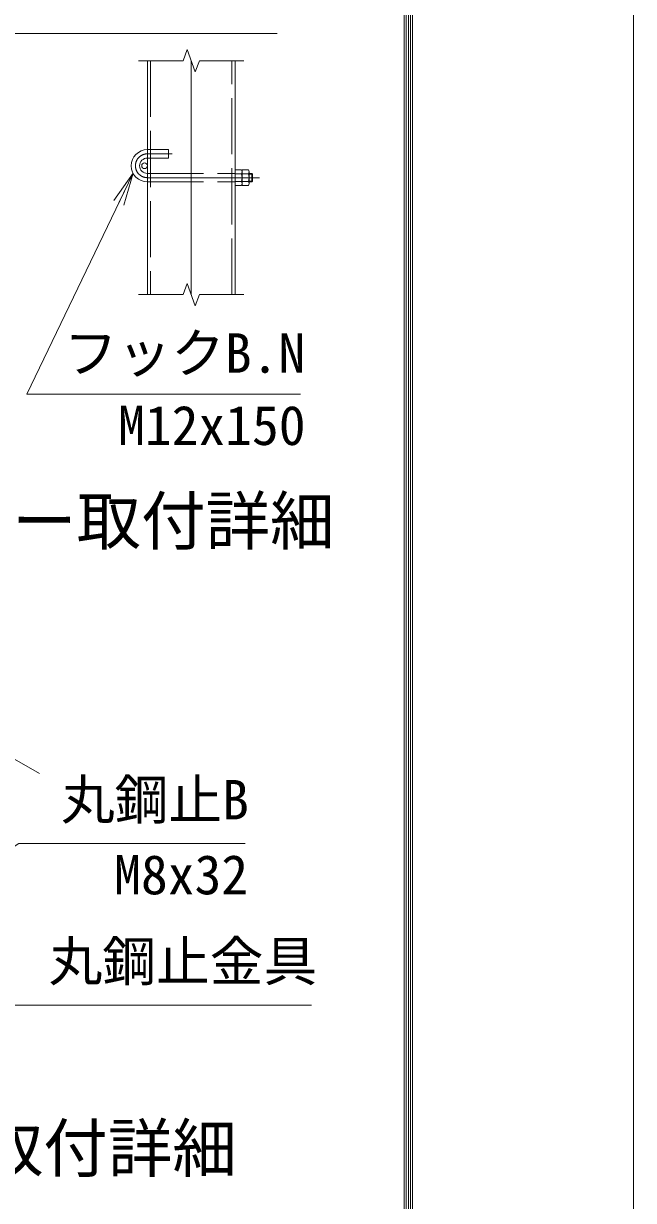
# Model space of a CAD drawing. Units: millimetres at full size; details may follow other scales. Extents: x -14699 to 14701, y -10394 to 10396.
# Drawn here: x 12093 to 14701, y 1140 to 6172 of the extents above; entities that cross this region are included whole.
import ezdxf
from ezdxf.enums import TextEntityAlignment as Align

# ---------------------------------------------------------------- set-up
doc = ezdxf.new("R2010")
doc.units = ezdxf.units.MM
doc.header["$LTSCALE"] = 40
doc.linetypes.add('DASHED', pattern=[7.5, 6, -1.5])
doc.linetypes.add('USER1', pattern=[50.8, 31.75, -6.35, 6.35, -6.35])
for name, color, linetype, lineweight in [('0-0_D-STR3', 3, 'Continuous', 13), ('0-1_D-STR1', 1, 'Continuous', 18), ('0-2_D-BMK', 2, 'USER1', 13), ('0-6_D-STR-DIM', 7, 'Continuous', 13), ('0-7_0', 7, 'Continuous', 18), ('0-9_D-STR-TXT', 7, 'Continuous', 13), ('0-A_D-TTL-TXT', 7, 'Continuous', 13), ('0-B_D-STR2', 7, 'Continuous', 13), ('0-C_D-TTL', 7, 'Continuous', 18)]:
    doc.layers.add(name, color=color, linetype=linetype, lineweight=lineweight)
doc.styles.add('ＭＳ ゴシック', font='')
doc.styles.get('ＭＳ ゴシック').set_extended_font_data('MS Gothic')

# ---------------------------------------------------------------- blocks, each defined once
blk = doc.blocks.new('_Open')
at = {"layer": '0-7_0'}
blk.add_line((-40, 6.67), (0, 0), dxfattribs=at)
blk.add_lwpolyline([(-40, -6.67), (0, 0), (-40, 0)], dxfattribs=at)

msp = doc.modelspace()

# ---------------------------------------------------------------- linework, layer by layer
at = {"layer": '0-0_D-STR3', "linetype": 'DASHED'}
for p, q in [((12622.93, 5633.19), (12712.93, 5633.19)), ((12622.93, 5597.19), (12712.93, 5597.19)), ((12712.93, 5633.19), (12712.93, 5597.19)), ((12622.93, 5531.19), (12997.93, 5531.19)), ((12622.93, 5495.19), (12997.93, 5495.19))]:
    msp.add_line(p, q, dxfattribs=at)
at = {"layer": '0-0_D-STR3'}
for p, q in [((12997.93, 5546.04), (12997.93, 5480.34)), ((12997.93, 5546.04), (13025.53, 5546.04)), ((13027.93, 5546.04), (13027.93, 5480.34)), ((13027.93, 5546.04), (13055.53, 5546.04)), ((13027.93, 5539.04), (13027.93, 5487.34)), ((13057.93, 5539.04), (13057.93, 5487.34)), ((12997.93, 5529.61), (13025.53, 5529.61)), ((12997.93, 5496.76), (13025.53, 5496.76)), ((13027.93, 5529.61), (13055.53, 5529.61)), ((13027.93, 5496.76), (13055.53, 5496.76)), ((13057.93, 5531.19), (13070.09, 5531.19)), ((13057.93, 5528.35), (13072.94, 5528.35)), ((13057.93, 5495.19), (13070.09, 5495.19)), ((13072.94, 5528.35), (13070.09, 5531.19)), ((13070.09, 5531.19), (13070.09, 5495.19)), ((13072.94, 5528.35), (13072.94, 5498.03)), ((12997.93, 5480.34), (13025.53, 5480.34)), ((13027.93, 5480.34), (13055.53, 5480.34))]:
    msp.add_line(p, q, dxfattribs=at)
msp.add_lwpolyline([(13057.93, 5498.03), (13072.94, 5498.03), (13070.09, 5495.19)], dxfattribs=at)
msp.add_circle((12610.93, 5564.19), 12, dxfattribs=at)
for centre, radius, start, end in [((12622.93, 5564.19), 69, 90, 270), ((12622.93, 5564.19), 33, 90, 270), ((13012.99, 5537.83), 14.99, 326.78843, 33.21157), ((13042.99, 5537.83), 14.99, 326.78843, 33.21157), ((12970.53, 5513.19), 57.41, 343.37369, 16.62631), ((13012.99, 5488.55), 14.99, 326.78843, 33.21157), ((13000.53, 5513.19), 57.41, 343.37369, 16.62631), ((13042.99, 5488.55), 14.99, 326.78843, 33.21157)]:
    msp.add_arc(centre, radius, start, end, dxfattribs=at)
at = {"layer": '0-1_D-STR1'}
for p, q in [((12622.93, 5013.19), (12622.93, 6013.19)), ((12997.93, 6013.19), (12997.93, 5013.19))]:
    msp.add_line(p, q, dxfattribs=at)
at = {"layer": '0-1_D-STR1', "linetype": 'DASHED'}
for p, q in [((12636.43, 6013.19), (12636.43, 5013.19)), ((12984.43, 5013.19), (12984.43, 6013.19))]:
    msp.add_line(p, q, dxfattribs=at)
at = {"layer": '0-2_D-BMK'}
for p, q in [((12810.43, 5013.19), (12810.43, 6013.19)), ((12729.37, 5615.19), (12622.93, 5615.19)), ((12622.93, 5513.19), (13102.94, 5513.19))]:
    msp.add_line(p, q, dxfattribs=at)
msp.add_arc((12622.93, 5564.19), 51, 90, 270, dxfattribs=at)
at = {"layer": '0-6_D-STR-DIM'}
for p, q in [((12793.12, 6060.76), (12775.8, 6013.19)), ((12827.75, 5965.62), (12793.12, 6060.76)), ((12585.43, 6013.19), (12775.8, 6013.19)), ((12845.06, 6013.19), (12827.75, 5965.62)), ((12845.06, 6013.19), (13035.43, 6013.19)), ((12793.12, 5060.76), (12775.8, 5013.19)), ((12827.75, 4965.62), (12793.12, 5060.76)), ((12585.43, 5013.19), (12775.8, 5013.19)), ((12845.06, 5013.19), (12827.75, 4965.62)), ((12845.06, 5013.19), (13035.43, 5013.19))]:
    msp.add_line(p, q, dxfattribs=at)
at = {"layer": '0-9_D-STR-TXT'}
for points in [[(13177.54, 6129.31), (11618.85, 6129.31), (11442.7, 5572.49)], [(13277.27, 4586.98), (12107.66, 4586.98), (12560.98, 5530.29)], [(13041.56, 2665.85), (12072.72, 2665.85), (11663.11, 2401.96)], [(13324.67, 1974.51), (12020.04, 1974.51), (11694.78, 2380.19)]]:
    msp.add_lwpolyline(points, dxfattribs=at)
at = {"layer": '0-B_D-STR2', "linetype": 'DASHED'}
msp.add_line((11693.53, 3235.02), (12213.14, 2935.02), dxfattribs=at)
at = {"layer": '0-C_D-TTL', "color": 2}
msp.add_lwpolyline([(-14698.88, 10395.79), (14701.12, 10395.79), (14701.12, -10394.21), (-14698.88, -10394.21)], close=True, dxfattribs=at)
at = {"layer": '0-C_D-TTL'}
for points in [[(-13753.88, 9625.79), (13756.12, 9625.79), (13756.12, -9624.21), (-13753.88, -9624.21)], [(-13745.13, 9617.04), (13747.37, 9617.04), (13747.37, -9615.46), (-13745.13, -9615.46)], [(-13736.38, 9608.29), (13738.62, 9608.29), (13738.62, -9606.71), (-13736.38, -9606.71)], [(-13727.63, 9599.54), (13729.87, 9599.54), (13729.87, -9597.96), (-13727.63, -9597.96)], [(-13718.88, 9590.79), (13721.12, 9590.79), (13721.12, -9589.21), (-13718.88, -9589.21)]]:
    msp.add_lwpolyline(points, close=True, dxfattribs=at)

# ---------------------------------------------------------------- block references
at = {"layer": '0-9_D-STR-TXT', "xscale": 3.5, "yscale": 3.5, "rotation": 64.33272}
msp.add_blockref('_Open', (12561.85, 5532.1), dxfattribs=at)

# ---------------------------------------------------------------- texts
at = {"layer": '0-9_D-STR-TXT', "style": 'ＭＳ ゴシック'}
for s, p in [('フックB.N', (12265.46, 4628.81)), ('M12x150', (12497.87, 4319.56)), ('丸鋼止B', (12253.62, 2718.79)), ('M8x32', (12481.03, 2398.43)), ('丸鋼止金具', (12200.94, 2027.89))]:
    msp.add_text(s, height=168.3, dxfattribs=at).set_placement(p, align=Align.BOTTOM_LEFT)
at = {"layer": '0-A_D-TTL-TXT', "style": 'ＭＳ ゴシック'}
for s, p in [('主柱･中間ワイヤー取付詳細', (9976.86, 3884.11)), ('隅柱･ネット取付詳細', (10386.2, 1201.83))]:
    msp.add_text(s, height=202.1, dxfattribs=at).set_placement(p, align=Align.BOTTOM_LEFT)

doc.saveas('drawing.dxf')
